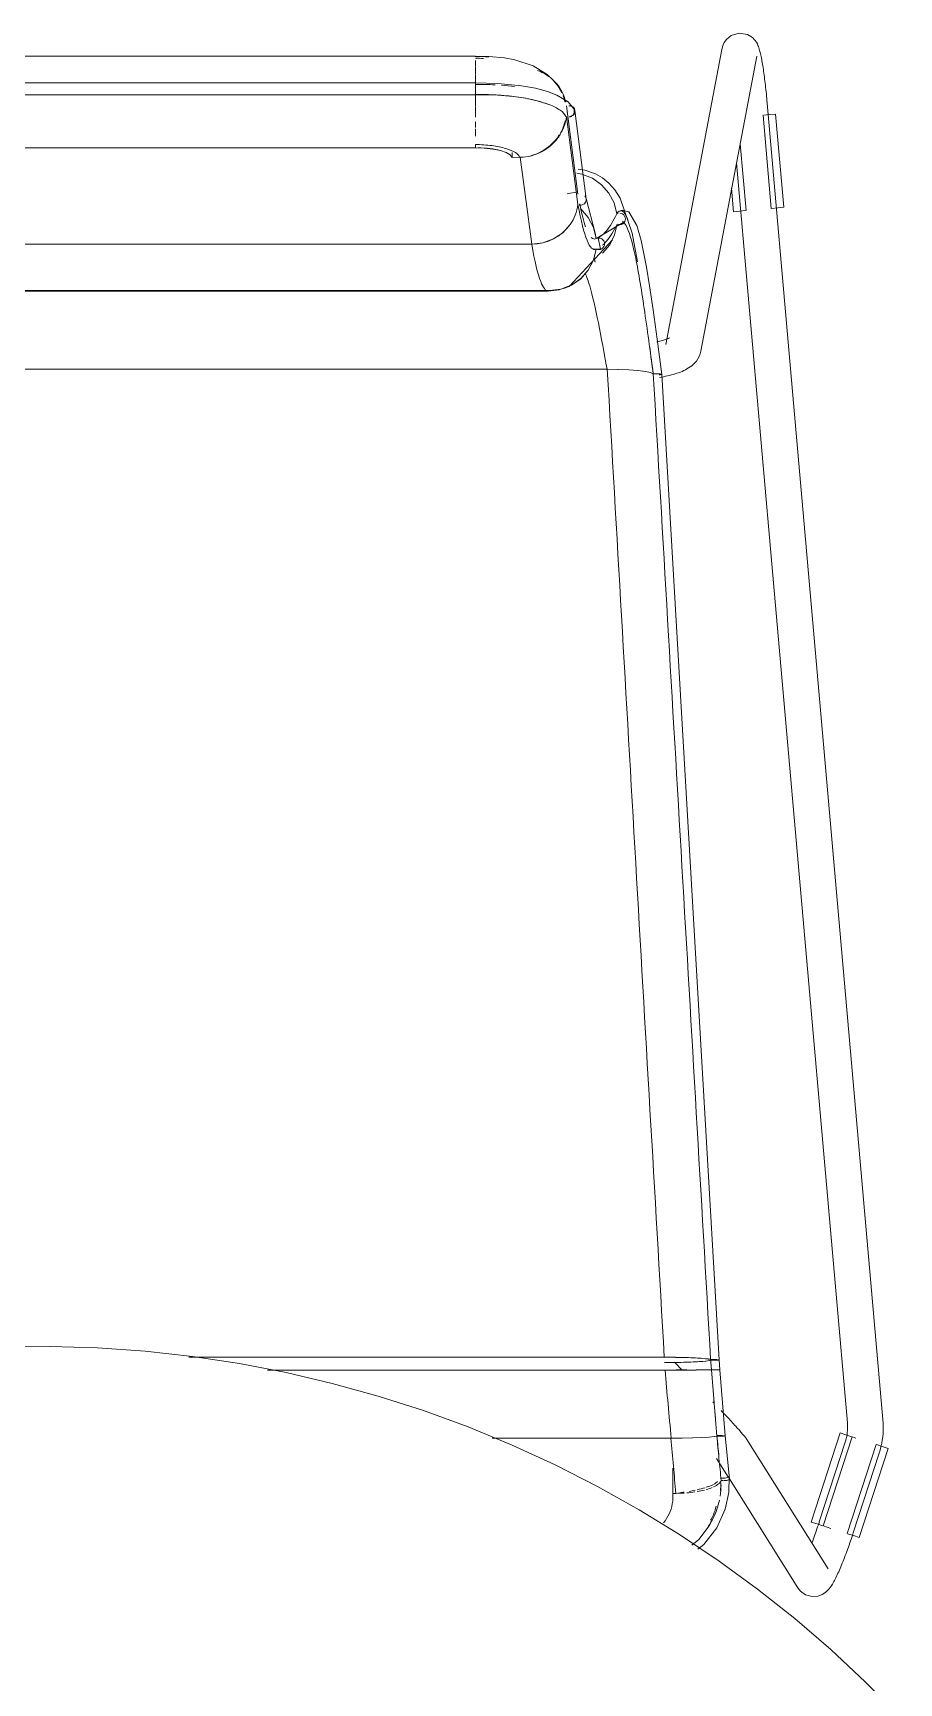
# Model space of a CAD drawing. Header units: millimetres. Extents: x 155927 to 295199, y -4084 to 97293.
# Drawn here: x 180572 to 180864, y 12593 to 13148 of the extents above; entities that cross this region are included whole.
import ezdxf

# ---------------------------------------------------------------- set-up
doc = ezdxf.new("R2010")
doc.units = ezdxf.units.MM
doc.header["$MEASUREMENT"] = 0
doc.layers.add('I-FURN', color=8, linetype='CONTINUOUS', lineweight=9)

msp = doc.modelspace()

# ---------------------------------------------------------------- linework, layer by layer
at = {"layer": 'I-FURN'}
for p, q in [((180807.31, 13147.49), (180805.74, 13146.17)), ((180807.31, 13147.49), (180810.06, 13148.32)), ((180810.06, 13148.32), (180812.83, 13147.84)), ((180812.83, 13147.84), (180814.48, 13146.8)), ((180804.18, 13142.73), (180785.36, 13043.44)), ((180804.26, 13143.15), (180804.18, 13142.73)), ((180804.4, 13143.66), (180804.26, 13143.15)), ((180804.61, 13144.29), (180804.4, 13143.66)), ((180804.99, 13145.09), (180804.61, 13144.29)), ((180805.74, 13146.17), (180804.99, 13145.09)), ((180814.48, 13146.8), (180815.33, 13145.89)), ((180815.33, 13145.89), (180815.81, 13145.19)), ((180815.81, 13145.19), (180816.12, 13144.63)), ((180816.12, 13144.63), (180816.33, 13144.15)), ((180816.33, 13144.15), (180816.5, 13143.73)), ((180816.5, 13143.73), (180816.64, 13143.32)), ((180816.64, 13143.32), (180816.77, 13142.93)), ((180816.77, 13142.93), (180816.88, 13142.53)), ((180816.88, 13142.53), (180816.99, 13142.13)), ((180816.99, 13142.13), (180817.09, 13141.71)), ((180721.27, 13140.55), (180426.42, 13140.55)), ((180721.27, 13140.38), (180721.27, 13140.55)), ((180725.79, 13140.46), (180721.27, 13140.55)), ((180721.27, 13140.53), (180721.27, 13140.25)), ((180721.27, 13139.05), (180721.27, 13137.3)), ((180721.27, 13137.03), (180721.27, 13134.45)), ((180731, 13139.95), (180725.79, 13140.46)), ((180734.5, 13139.29), (180731, 13139.95)), ((180740.65, 13137.27), (180734.5, 13139.29)), ((180745.36, 13134.4), (180740.65, 13137.27)), ((180797.15, 13041.21), (180815.97, 13140.5)), ((180817.09, 13141.71), (180817.19, 13141.29)), ((180817.19, 13141.29), (180817.29, 13140.84)), ((180817.29, 13140.84), (180817.39, 13140.39)), ((180817.39, 13140.39), (180817.49, 13139.91)), ((180817.49, 13139.91), (180817.58, 13139.41)), ((180817.58, 13139.41), (180817.67, 13138.9)), ((180817.67, 13138.9), (180817.77, 13138.36)), ((180817.77, 13138.36), (180817.86, 13137.81)), ((180817.86, 13137.81), (180817.95, 13137.24)), ((180817.95, 13137.24), (180818.04, 13136.66)), ((180818.04, 13136.66), (180818.14, 13136.06)), ((180721.27, 13131.51), (180426.42, 13131.51)), ((180721.27, 13131.27), (180721.27, 13134.29)), ((180721.27, 13134.28), (180721.27, 13131.26)), ((180721.27, 13131.51), (180721.27, 13127.66)), ((180728.83, 13131.36), (180721.27, 13131.51)), ((180721.27, 13131.44), (180721.27, 13131.51)), ((180721.27, 13131.24), (180721.27, 13131.44)), ((180721.27, 13130.94), (180721.27, 13131.24)), ((180721.27, 13130.55), (180721.27, 13130.94)), ((180736.72, 13130.56), (180728.83, 13131.36)), ((180747.34, 13132.57), (180745.36, 13134.4)), ((180749.01, 13130.5), (180747.34, 13132.57)), ((180818.14, 13136.06), (180818.23, 13135.44)), ((180818.23, 13135.44), (180818.32, 13134.8)), ((180818.32, 13134.8), (180818.41, 13134.15)), ((180818.41, 13134.15), (180818.49, 13133.49)), ((180818.49, 13133.49), (180818.58, 13132.81)), ((180818.58, 13132.81), (180818.67, 13132.13)), ((180818.67, 13132.13), (180818.75, 13131.43)), ((180818.75, 13131.43), (180818.83, 13130.72)), ((180426.42, 13127.55), (180721.27, 13127.55)), ((180721.27, 13130.09), (180721.27, 13130.55)), ((180721.27, 13129.6), (180721.27, 13130.09)), ((180721.27, 13129.1), (180721.27, 13129.6)), ((180721.27, 13128.63), (180721.27, 13129.1)), ((180721.27, 13128.21), (180721.27, 13128.63)), ((180721.27, 13127.88), (180721.27, 13128.21)), ((180721.27, 13127.66), (180721.27, 13127.88)), ((180721.27, 13123.76), (180721.27, 13127.58)), ((180721.27, 13127.58), (180721.27, 13123.76)), ((180727.5, 13127.47), (180721.27, 13127.55)), ((180734.06, 13126.94), (180727.5, 13127.47)), ((180738.07, 13126.34), (180734.06, 13126.94)), ((180741.43, 13129.69), (180736.72, 13130.56)), ((180742.5, 13125.38), (180738.07, 13126.34)), ((180745.48, 13128.61), (180741.43, 13129.69)), ((180745.94, 13124.28), (180742.5, 13125.38)), ((180748.64, 13127.42), (180745.48, 13128.61)), ((180752.47, 13125.12), (180748.64, 13127.42)), ((180750.34, 13128.23), (180749.01, 13130.5)), ((180818.83, 13130.72), (180818.91, 13130)), ((180818.91, 13130), (180818.99, 13129.27)), ((180818.99, 13129.27), (180819.07, 13128.54)), ((180819.07, 13128.54), (180819.15, 13127.8)), ((180819.15, 13127.8), (180819.22, 13127.06)), ((180819.22, 13127.06), (180819.29, 13126.31)), ((180819.29, 13126.31), (180819.36, 13125.56)), ((180819.36, 13125.56), (180819.43, 13124.81)), ((180721.27, 13123.57), (180721.27, 13120.01)), ((180751.88, 13123.8), (180755.73, 13094.1)), ((180755.75, 13090.55), (180751.9, 13120.26)), ((180752.65, 13117.83), (180752.34, 13120.27)), ((180754.37, 13122.74), (180752.47, 13125.12)), ((180754.72, 13122.24), (180758.58, 13092.46)), ((180818.03, 13120.67), (180820.79, 13089.26)), ((180818.15, 13120.68), (180820.22, 13120.86)), ((180819.43, 13124.81), (180819.45, 13124.65)), ((180858.39, 12681.33), (180819.45, 13124.65)), ((180820.22, 13120.86), (180822.26, 13121.04)), ((180822.26, 13121.04), (180825.02, 13089.63)), ((180721.27, 13118.38), (180721.27, 13116.54)), ((180721.27, 13113.87), (180721.27, 13116.06)), ((180721.27, 13109.7), (180426.42, 13109.7)), ((180426.42, 13109.65), (180721.27, 13109.65)), ((180721.27, 13113.91), (180721.27, 13113.56)), ((180721.27, 13109.65), (180724.31, 13109.54)), ((180724.31, 13109.54), (180727.16, 13109.22)), ((180727.16, 13109.22), (180729.65, 13108.71)), ((180729.65, 13108.71), (180731.63, 13108.04)), ((180812.34, 13088.52), (180810.37, 13111)), ((180731.63, 13108.04), (180732.99, 13107.25)), ((180732.99, 13107.25), (180733.62, 13106.39)), ((180733.62, 13106.39), (180733.62, 13108.05)), ((180733.62, 13106.39), (180736.34, 13106.46)), ((180736.34, 13106.46), (180740.2, 13077.18)), ((180809.16, 13104.63), (180846.44, 12680.28)), ((180757.12, 13100.8), (180755.38, 13101.17)), ((180755.38, 13101.16), (180757.12, 13100.79)), ((180758.11, 13102.13), (180755.85, 13102.43)), ((180760.64, 13099.4), (180757.12, 13100.8)), ((180761.71, 13100.84), (180758.11, 13102.13)), ((180763.72, 13097.22), (180760.64, 13099.4)), ((180763.99, 13099.5), (180761.71, 13100.84)), ((180766.15, 13097.72), (180763.99, 13099.5)), ((180768.15, 13095.48), (180766.15, 13097.72)), ((180755.6, 13094.88), (180752.11, 13094.19)), ((180758.34, 13093.14), (180758.04, 13093.52)), ((180758.53, 13092.7), (180758.34, 13093.14)), ((180758.52, 13091.76), (180758.59, 13092.23)), ((180758.59, 13092.23), (180758.53, 13092.7)), ((180758.56, 13092.54), (180761.53, 13080.93)), ((180766.2, 13094.4), (180763.72, 13097.22)), ((180767.94, 13091.08), (180766.2, 13094.4)), ((180769.96, 13092.65), (180768.15, 13095.48)), ((180773.95, 13080.94), (180769.96, 13092.65)), ((180807.42, 13096.04), (180808.11, 13088.15)), ((180756.22, 13090.4), (180756.72, 13090.36)), ((180756.72, 13090.36), (180757.21, 13090.44)), ((180759.24, 13086.19), (180756.73, 13089.06)), ((180757.21, 13090.44), (180757.66, 13090.63)), ((180757.66, 13090.63), (180758.04, 13090.93)), ((180758.04, 13090.93), (180758.34, 13091.32)), ((180758.34, 13091.32), (180758.52, 13091.76)), ((180768.85, 13087.45), (180767.94, 13091.08)), ((180768.85, 13087.45), (180769.32, 13087.61)), ((180769.32, 13087.61), (180768.85, 13087.45)), ((180770.67, 13088.66), (180769.75, 13088.37)), ((180769.81, 13087.65), (180770.31, 13087.58)), ((180770.31, 13087.58), (180769.82, 13087.66)), ((180770.31, 13087.58), (180770.76, 13087.38)), ((180770.77, 13087.39), (180770.31, 13087.58)), ((180772.85, 13088.13), (180770.67, 13088.66)), ((180770.76, 13087.38), (180771.15, 13087.08)), ((180771.15, 13087.08), (180770.77, 13087.39)), ((180771.15, 13087.08), (180771.45, 13086.68)), ((180771.45, 13086.68), (180771.15, 13087.08)), ((180771.45, 13086.68), (180771.65, 13086.23)), ((180771.65, 13086.23), (180771.45, 13086.68)), ((180775.62, 13083.5), (180772.85, 13088.13)), ((180810.15, 13088.33), (180808.11, 13088.15)), ((180812.22, 13088.51), (180810.15, 13088.33)), ((180822.98, 13089.45), (180820.91, 13089.27)), ((180825.02, 13089.63), (180822.98, 13089.45)), ((180747.52, 13078.97), (180750.63, 13081.05)), ((180750.63, 13081.05), (180753.12, 13083.79)), ((180761, 13082.79), (180759.24, 13086.19)), ((180761.89, 13079.08), (180761, 13082.79)), ((180761.53, 13080.93), (180761.86, 13079.06)), ((180771.52, 13084.89), (180762.13, 13079.18)), ((180768.9, 13083.96), (180768.11, 13080.35)), ((180768.11, 13080.35), (180768.9, 13083.96)), ((180769.37, 13083.81), (180768.9, 13083.96)), ((180768.9, 13083.96), (180769.37, 13083.81)), ((180769.87, 13083.78), (180769.37, 13083.81)), ((180769.37, 13083.81), (180769.87, 13083.78)), ((180770.36, 13083.87), (180769.87, 13083.78)), ((180769.87, 13083.78), (180770.36, 13083.87)), ((180770.81, 13084.08), (180770.36, 13083.87)), ((180770.36, 13083.87), (180770.81, 13084.08)), ((180771.19, 13084.4), (180770.81, 13084.08)), ((180770.81, 13084.08), (180771.19, 13084.39)), ((180771.48, 13084.8), (180771.19, 13084.4)), ((180771.19, 13084.39), (180771.48, 13084.8)), ((180771.66, 13085.26), (180771.48, 13084.8)), ((180771.48, 13084.8), (180771.66, 13085.26)), ((180771.65, 13086.23), (180771.72, 13085.74)), ((180771.72, 13085.74), (180771.65, 13086.23)), ((180771.72, 13085.74), (180771.66, 13085.26)), ((180771.66, 13085.26), (180771.72, 13085.74)), ((180775.85, 13071.27), (180773.95, 13080.94)), ((180777.03, 13078.5), (180775.62, 13083.5)), ((180740.2, 13077.18), (180407.49, 13077.18)), ((180407.49, 13077.18), (180740.2, 13077.18)), ((180740.2, 13077.18), (180743.97, 13077.66)), ((180743.97, 13077.66), (180747.52, 13078.97)), ((180767.41, 13078.7), (180752.81, 13063)), ((180763.7, 13075.6), (180760.82, 13075.55)), ((180761, 13071.86), (180761.89, 13075.57)), ((180761.89, 13079.08), (180762.36, 13079.24)), ((180762.36, 13079.24), (180761.89, 13079.08)), ((180762.36, 13075.41), (180761.89, 13075.57)), ((180761.89, 13075.57), (180762.36, 13075.41)), ((180762.36, 13079.24), (180762.85, 13079.28)), ((180762.86, 13079.28), (180762.36, 13079.24)), ((180762.85, 13075.37), (180762.36, 13075.41)), ((180762.36, 13075.41), (180762.86, 13075.37)), ((180763.4, 13075.47), (180762.57, 13079.36)), ((180762.85, 13079.28), (180763.34, 13079.19)), ((180763.34, 13075.46), (180762.85, 13075.37)), ((180763.35, 13079.2), (180762.86, 13079.28)), ((180762.86, 13075.37), (180763.35, 13075.45)), ((180763.34, 13079.19), (180763.79, 13078.99)), ((180763.79, 13075.66), (180763.34, 13075.46)), ((180763.8, 13078.99), (180763.35, 13079.2)), ((180763.35, 13075.45), (180763.8, 13075.66)), ((180763.79, 13078.99), (180764.18, 13078.68)), ((180764.18, 13078.68), (180763.8, 13078.99)), ((180764.18, 13075.97), (180763.79, 13075.66)), ((180763.8, 13075.66), (180764.18, 13075.97)), ((180766.46, 13077.02), (180764.07, 13074.19)), ((180764.07, 13074.19), (180766.47, 13077.02)), ((180764.18, 13078.68), (180764.47, 13078.28)), ((180764.48, 13078.28), (180764.18, 13078.68)), ((180764.47, 13076.37), (180764.18, 13075.97)), ((180764.18, 13075.97), (180764.48, 13076.37)), ((180764.47, 13078.28), (180764.66, 13077.81)), ((180764.66, 13076.83), (180764.47, 13076.37)), ((180764.66, 13077.82), (180764.48, 13078.28)), ((180764.48, 13076.37), (180764.66, 13076.83)), ((180764.73, 13077.32), (180764.66, 13077.82)), ((180764.66, 13077.81), (180764.73, 13077.32)), ((180764.73, 13077.32), (180764.66, 13076.83)), ((180764.66, 13076.83), (180764.73, 13077.32)), ((180768.11, 13080.35), (180766.46, 13077.02)), ((180766.47, 13077.02), (180768.11, 13080.35)), ((180778.83, 13069.48), (180777.03, 13078.5)), ((180760.99, 13071.86), (180759.24, 13068.47)), ((180759.24, 13068.46), (180761, 13071.86)), ((180756.73, 13065.6), (180753.59, 13063.42)), ((180753.6, 13063.42), (180756.73, 13065.59)), ((180759.24, 13068.47), (180756.73, 13065.6)), ((180756.73, 13065.59), (180759.24, 13068.46)), ((180779.87, 13063.16), (180778.83, 13069.48)), ((180746.24, 13061.58), (180401.45, 13061.58)), ((180401.45, 13061.58), (180746.24, 13061.58)), ((180401.99, 13061.43), (180706.79, 13061.43)), ((180706.79, 13061.43), (180745.7, 13061.43)), ((180749.45, 13061.87), (180745.7, 13061.43)), ((180750.03, 13062.06), (180746.24, 13061.58)), ((180746.24, 13061.58), (180750.03, 13062.05)), ((180753.91, 13063.6), (180749.45, 13061.87)), ((180753.59, 13063.42), (180750.03, 13062.06)), ((180750.03, 13062.05), (180753.6, 13063.42)), ((180752.81, 13063), (180750.89, 13062.29)), ((180781.05, 13055.15), (180779.87, 13063.16)), ((180782.4, 13045.22), (180781.05, 13055.15)), ((180782.81, 13044.47), (180782.32, 13044.37)), ((180783.96, 13033.36), (180782.4, 13045.22)), ((180783.28, 13044.57), (180782.81, 13044.47)), ((180783.73, 13044.67), (180783.28, 13044.57)), ((180784.15, 13044.78), (180783.73, 13044.67)), ((180784.54, 13044.89), (180784.15, 13044.78)), ((180784.91, 13044.99), (180784.54, 13044.89)), ((180785.25, 13045.1), (180784.91, 13044.99)), ((180785.55, 13045.21), (180785.25, 13045.1)), ((180785.82, 13045.31), (180785.55, 13045.21)), ((180786.05, 13045.4), (180785.82, 13045.31)), ((180786.24, 13045.49), (180786.05, 13045.4)), ((180786.4, 13045.57), (180786.24, 13045.49)), ((180786.48, 13045.61), (180786.4, 13045.57)), ((180786.56, 13045.66), (180786.48, 13045.61)), ((180786.58, 13045.67), (180786.56, 13045.66)), ((180794.05, 13036.28), (180793.52, 13035.88)), ((180794.58, 13036.73), (180794.05, 13036.28)), ((180795.1, 13037.25), (180794.58, 13036.73)), ((180795.61, 13037.85), (180795.1, 13037.25)), ((180796.09, 13038.54), (180795.61, 13037.85)), ((180796.53, 13039.33), (180796.09, 13038.54)), ((180796.89, 13040.22), (180796.53, 13039.33)), ((180797.15, 13041.21), (180796.89, 13040.22)), ((180765.54, 13035.08), (180382.14, 13035.08)), ((180382.14, 13035.08), (180765.54, 13035.08)), ((180769.31, 13035.02), (180765.54, 13035.08)), ((180765.62, 13035.08), (180769.31, 13035.02)), ((180772.85, 13034.87), (180769.31, 13035.02)), ((180769.38, 13035.02), (180772.85, 13034.87)), ((180775.95, 13034.63), (180772.85, 13034.87)), ((180772.9, 13034.86), (180775.98, 13034.63)), ((180778.44, 13034.32), (180775.95, 13034.63)), ((180775.98, 13034.63), (180778.45, 13034.32)), ((180780.19, 13033.95), (180778.44, 13034.32)), ((180778.45, 13034.31), (180780.19, 13033.95)), ((180780.19, 13033.95), (180781.1, 13033.55)), ((180781.09, 13033.55), (180780.19, 13033.95)), ((180781.56, 13033.57), (180781.09, 13033.55)), ((180781.1, 13033.55), (180781.57, 13033.57)), ((180782.06, 13033.57), (180781.56, 13033.57)), ((180781.57, 13033.57), (180782.06, 13033.57)), ((180782.55, 13033.56), (180782.06, 13033.57)), ((180782.06, 13033.57), (180782.56, 13033.56)), ((180783.01, 13033.54), (180782.55, 13033.56)), ((180782.56, 13033.56), (180783.01, 13033.54)), ((180783.4, 13033.51), (180783.01, 13033.54)), ((180783.01, 13033.54), (180783.4, 13033.51)), ((180783.04, 13033.18), (180783.42, 13033.21)), ((180783.43, 13033.21), (180783.05, 13033.18)), ((180783.86, 13032.45), (180783.15, 13032.34)), ((180783.69, 13033.46), (180783.4, 13033.51)), ((180783.4, 13033.51), (180783.7, 13033.46)), ((180783.42, 13033.21), (180783.71, 13033.26)), ((180783.72, 13033.26), (180783.43, 13033.21)), ((180784.55, 13032.58), (180783.86, 13032.45)), ((180783.9, 13033.31), (180783.96, 13033.36)), ((180783.96, 13033.36), (180783.9, 13033.31)), ((180783.96, 13033.36), (180803.25, 12701.45)), ((180785.23, 13032.71), (180784.55, 13032.58)), ((180785.9, 13032.86), (180785.23, 13032.71)), ((180786.55, 13033.01), (180785.9, 13032.86)), ((180787.2, 13033.17), (180786.55, 13033.01)), ((180787.83, 13033.34), (180787.2, 13033.17)), ((180788.44, 13033.53), (180787.83, 13033.34)), ((180789.05, 13033.72), (180788.44, 13033.53)), ((180789.64, 13033.93), (180789.05, 13033.72)), ((180790.22, 13034.15), (180789.64, 13033.93)), ((180790.79, 13034.38), (180790.22, 13034.15)), ((180791.35, 13034.63), (180790.79, 13034.38)), ((180791.91, 13034.9), (180791.35, 13034.63)), ((180792.44, 13035.19), (180791.91, 13034.9)), ((180792.98, 13035.52), (180792.44, 13035.19)), ((180793.52, 13035.88), (180792.98, 13035.52)), ((180578.16, 12706.02), (180562.16, 12705.87)), ((180594.15, 12705.53), (180578.16, 12706.02)), ((180610.11, 12704.39), (180594.15, 12705.53)), ((180626.01, 12702.62), (180610.11, 12704.39)), ((180784.8, 12702.35), (180624.81, 12702.35)), ((180624.81, 12702.35), (180784.8, 12702.35)), ((180641.83, 12700.22), (180626.01, 12702.62)), ((180657.54, 12697.19), (180641.83, 12700.22)), ((180785.06, 12698.03), (180651.32, 12698.03)), ((180651.32, 12698.03), (180785.06, 12698.03)), ((180788.58, 12702.32), (180784.8, 12702.35)), ((180784.91, 12700.56), (180788.59, 12700.59)), ((180788.85, 12698.03), (180785.06, 12698.03)), ((180785.06, 12698.03), (180788.85, 12698.03)), ((180790.86, 12698.03), (180788.28, 12700.7)), ((180792.14, 12702.24), (180788.58, 12702.32)), ((180788.59, 12700.59), (180792.14, 12700.66)), ((180788.85, 12698.15), (180792.41, 12698.15)), ((180792.41, 12698.15), (180788.85, 12698.15)), ((180792.41, 12698.04), (180788.85, 12698.03)), ((180788.85, 12698.03), (180792.42, 12698.04)), ((180795.27, 12702.12), (180792.14, 12702.24)), ((180792.14, 12700.66), (180795.26, 12700.79)), ((180795.54, 12698.05), (180792.42, 12698.04)), ((180792.42, 12698.04), (180795.55, 12698.05)), ((180795.26, 12700.79), (180797.75, 12700.95)), ((180797.78, 12701.95), (180795.27, 12702.12)), ((180795.53, 12698.14), (180798.03, 12698.13)), ((180798.03, 12698.13), (180795.53, 12698.14)), ((180798.05, 12698.06), (180795.55, 12698.05)), ((180795.55, 12698.05), (180798.05, 12698.06)), ((180797.75, 12700.95), (180799.51, 12701.14)), ((180799.53, 12701.76), (180797.78, 12701.95)), ((180798.03, 12698.13), (180799.78, 12698.11)), ((180799.78, 12698.11), (180798.03, 12698.13)), ((180799.8, 12698.07), (180798.05, 12698.06)), ((180798.05, 12698.06), (180799.8, 12698.07)), ((180799.51, 12701.14), (180800.41, 12701.35)), ((180800.41, 12701.55), (180799.53, 12701.76)), ((180800.68, 12698.09), (180799.8, 12698.07)), ((180799.8, 12698.07), (180800.69, 12698.09)), ((180800.88, 12701.56), (180800.41, 12701.55)), ((180800.41, 12701.35), (180800.88, 12701.34)), ((180800.68, 12698.1), (180801.15, 12698.1)), ((180801.15, 12698.1), (180800.68, 12698.1)), ((180801.15, 12698.08), (180800.68, 12698.09)), ((180800.69, 12698.09), (180801.16, 12698.08)), ((180801.38, 12701.56), (180800.88, 12701.56)), ((180800.88, 12701.34), (180801.37, 12701.34)), ((180801.15, 12698.1), (180801.64, 12698.1)), ((180801.65, 12698.1), (180801.15, 12698.1)), ((180801.65, 12698.08), (180801.15, 12698.08)), ((180801.16, 12698.08), (180801.65, 12698.08)), ((180801.37, 12701.34), (180801.86, 12701.35)), ((180801.87, 12701.56), (180801.38, 12701.56)), ((180801.64, 12698.1), (180802.13, 12698.1)), ((180802.14, 12698.1), (180801.65, 12698.1)), ((180802.14, 12698.09), (180801.65, 12698.08)), ((180801.65, 12698.08), (180802.14, 12698.09)), ((180801.86, 12701.35), (180802.31, 12701.36)), ((180802.32, 12701.55), (180801.87, 12701.56)), ((180802.13, 12698.1), (180802.59, 12698.1)), ((180802.59, 12698.1), (180802.14, 12698.1)), ((180802.59, 12698.09), (180802.14, 12698.09)), ((180802.14, 12698.09), (180802.6, 12698.09)), ((180802.31, 12701.36), (180802.7, 12701.37)), ((180802.7, 12701.53), (180802.32, 12701.55)), ((180802.59, 12698.1), (180802.97, 12698.1)), ((180802.97, 12698.1), (180802.59, 12698.1)), ((180802.97, 12698.09), (180802.59, 12698.09)), ((180802.6, 12698.09), (180802.98, 12698.09)), ((180803, 12701.51), (180802.7, 12701.53)), ((180802.7, 12701.37), (180802.99, 12701.4)), ((180802.97, 12698.1), (180803.26, 12698.1)), ((180803.27, 12698.1), (180802.97, 12698.1)), ((180803.27, 12698.09), (180802.97, 12698.09)), ((180802.98, 12698.09), (180803.27, 12698.09)), ((180802.99, 12701.4), (180803.18, 12701.42)), ((180803.18, 12701.48), (180803, 12701.51)), ((180803.25, 12701.45), (180803.18, 12701.48)), ((180803.18, 12701.42), (180803.25, 12701.45)), ((180803.52, 12698.09), (180803.25, 12701.45)), ((180803.26, 12698.1), (180803.45, 12698.09)), ((180803.46, 12698.09), (180803.27, 12698.1)), ((180803.45, 12698.09), (180803.27, 12698.09)), ((180803.27, 12698.09), (180803.46, 12698.09)), ((180803.45, 12698.09), (180803.52, 12698.09)), ((180803.52, 12698.09), (180803.45, 12698.09)), ((180803.46, 12698.09), (180803.52, 12698.09)), ((180803.52, 12698.09), (180803.46, 12698.09)), ((180803.52, 12698.09), (180805.35, 12675.89)), ((180673.11, 12693.53), (180657.54, 12697.19)), ((180688.53, 12689.25), (180673.11, 12693.53)), ((180703.76, 12684.36), (180688.53, 12689.25)), ((180801.62, 12686.85), (180801.14, 12687.35)), ((180718.79, 12678.86), (180703.76, 12684.36)), ((180804.43, 12683.88), (180803.98, 12684.36)), ((180804.88, 12683.4), (180804.43, 12683.88)), ((180805.32, 12682.93), (180804.88, 12683.4)), ((180805.75, 12682.47), (180805.32, 12682.93)), ((180806.18, 12682.02), (180805.75, 12682.47)), ((180806.59, 12681.57), (180806.18, 12682.02)), ((180806.99, 12681.14), (180806.59, 12681.57)), ((180807.39, 12680.71), (180806.99, 12681.14)), ((180807.77, 12680.3), (180807.39, 12680.71)), ((180858.4, 12681.28), (180858.4, 12681.33)), ((180858.48, 12680.14), (180858.4, 12681.28)), ((180733.58, 12672.76), (180718.79, 12678.86)), ((180787, 12675.06), (180790.76, 12675.09)), ((180790.77, 12675.09), (180787.12, 12675.06)), ((180794.3, 12675.16), (180790.86, 12675.09)), ((180790.86, 12675.09), (180794.3, 12675.16)), ((180794.3, 12675.16), (180797.4, 12675.28)), ((180797.4, 12675.28), (180794.36, 12675.16)), ((180797.4, 12675.28), (180799.87, 12675.43)), ((180799.88, 12675.43), (180797.44, 12675.28)), ((180799.87, 12675.43), (180801.61, 12675.61)), ((180801.61, 12675.61), (180799.89, 12675.43)), ((180802.5, 12675.8), (180801.61, 12675.61)), ((180801.61, 12675.61), (180802.5, 12675.8)), ((180802.5, 12675.8), (180802.97, 12675.79)), ((180802.97, 12675.79), (180802.5, 12675.8)), ((180802.99, 12675.99), (180802.51, 12675.98)), ((180802.51, 12675.98), (180802.98, 12675.99)), ((180802.97, 12675.79), (180803.47, 12675.79)), ((180803.47, 12675.79), (180802.97, 12675.79)), ((180802.98, 12675.99), (180803.48, 12675.99)), ((180803.48, 12675.99), (180802.99, 12675.99)), ((180803.47, 12675.79), (180803.96, 12675.79)), ((180803.96, 12675.79), (180803.47, 12675.79)), ((180803.98, 12675.99), (180803.48, 12675.99)), ((180803.48, 12675.99), (180803.97, 12675.99)), ((180803.96, 12675.79), (180804.42, 12675.8)), ((180804.41, 12675.8), (180803.96, 12675.79)), ((180803.97, 12675.99), (180804.42, 12675.98)), ((180804.43, 12675.98), (180803.98, 12675.99)), ((180804.79, 12675.82), (180804.41, 12675.8)), ((180804.42, 12675.8), (180804.8, 12675.82)), ((180805.09, 12675.84), (180804.79, 12675.82)), ((180804.8, 12675.96), (180805.1, 12675.94)), ((180804.8, 12675.82), (180805.09, 12675.84)), ((180805.1, 12675.94), (180804.81, 12675.96)), ((180805.09, 12675.84), (180805.28, 12675.87)), ((180805.29, 12675.92), (180805.1, 12675.94)), ((180805.1, 12675.94), (180805.28, 12675.92)), ((180805.28, 12675.92), (180805.35, 12675.89)), ((180805.35, 12675.89), (180805.28, 12675.87)), ((180805.28, 12675.87), (180805.35, 12675.89)), ((180805.35, 12675.89), (180805.29, 12675.92)), ((180805.35, 12675.89), (180806.77, 12661.4)), ((180808.13, 12679.9), (180807.77, 12680.3)), ((180808.49, 12679.51), (180808.13, 12679.9)), ((180808.83, 12679.13), (180808.49, 12679.51)), ((180809.16, 12678.76), (180808.83, 12679.13)), ((180809.48, 12678.41), (180809.16, 12678.76)), ((180809.78, 12678.08), (180809.48, 12678.41)), ((180810.07, 12677.75), (180809.78, 12678.08)), ((180810.34, 12677.44), (180810.07, 12677.75)), ((180810.6, 12677.15), (180810.34, 12677.44)), ((180810.84, 12676.87), (180810.6, 12677.15)), ((180811.07, 12676.6), (180810.84, 12676.87)), ((180811.28, 12676.35), (180811.07, 12676.6)), ((180811.49, 12676.11), (180811.28, 12676.35)), ((180811.68, 12675.88), (180811.49, 12676.11)), ((180811.86, 12675.66), (180811.68, 12675.88)), ((180812.03, 12675.44), (180811.86, 12675.66)), ((180812.2, 12675.21), (180812.03, 12675.44)), ((180812.39, 12674.95), (180812.2, 12675.21)), ((180843.95, 12676.86), (180834.26, 12646.85)), ((180838.31, 12645.55), (180848, 12675.56)), ((180843.95, 12676.86), (180845.91, 12676.23)), ((180845.91, 12676.23), (180847.88, 12675.59)), ((180846.2, 12675.66), (180846.06, 12675.02)), ((180846.31, 12676.32), (180846.2, 12675.66)), ((180846.4, 12676.97), (180846.31, 12676.32)), ((180846.46, 12677.63), (180846.4, 12676.97)), ((180846.44, 12680.28), (180846.49, 12679.62)), ((180846.5, 12678.29), (180846.46, 12677.63)), ((180846.49, 12679.62), (180846.5, 12678.96)), ((180846.5, 12678.96), (180846.5, 12678.29)), ((180848.09, 12675.52), (180849.26, 12675.15)), ((180858.17, 12674.45), (180858.32, 12675.58)), ((180858.32, 12675.58), (180858.43, 12676.72)), ((180858.43, 12676.72), (180858.49, 12677.86)), ((180858.5, 12679), (180858.48, 12680.14)), ((180858.49, 12677.86), (180858.5, 12679)), ((180726.89, 12675.06), (180787, 12675.06)), ((180787, 12675.06), (180726.89, 12675.06)), ((180748.12, 12666.08), (180733.58, 12672.76)), ((180812.6, 12674.62), (180812.39, 12674.95)), ((180839.91, 12631.04), (180812.6, 12674.62)), ((180845.7, 12673.72), (180836.98, 12646.9)), ((180845.9, 12674.38), (180845.7, 12673.74)), ((180845.7, 12673.74), (180845.7, 12673.72)), ((180846.06, 12675.02), (180845.9, 12674.38)), ((180856.07, 12672.95), (180846.38, 12642.94)), ((180848.4, 12643.19), (180857.11, 12670.01)), ((180860.11, 12671.64), (180850.42, 12641.64)), ((180856.18, 12672.91), (180858.16, 12672.27)), ((180857.11, 12670.01), (180857.44, 12671.1)), ((180857.44, 12671.1), (180857.73, 12672.21)), ((180857.73, 12672.21), (180857.97, 12673.33)), ((180857.97, 12673.33), (180858.17, 12674.45)), ((180858.16, 12672.27), (180860.11, 12671.64)), ((180762.38, 12658.82), (180748.12, 12666.08)), ((180787.71, 12655.27), (180787.71, 12665.02)), ((180802.43, 12668.25), (180806.47, 12661.81)), ((180776.33, 12651), (180762.38, 12658.82)), ((180806.56, 12656.83), (180806.65, 12662.29)), ((180806.7, 12661.43), (180829.74, 12624.67)), ((180788.7, 12656.51), (180787.65, 12656.51)), ((180805.35, 12651.18), (180806.56, 12656.83)), ((180789.97, 12642.63), (180776.33, 12651)), ((180799.87, 12645.58), (180801.78, 12649.27)), ((180802.45, 12644.87), (180805.35, 12651.18)), ((180803.25, 12633.72), (180789.97, 12642.63)), ((180796.38, 12641.01), (180799.87, 12645.58)), ((180798.11, 12639.34), (180802.45, 12644.87)), ((180836.22, 12646.22), (180834.26, 12646.85)), ((180835.01, 12641.18), (180835.25, 12641.83)), ((180835.25, 12641.83), (180835.48, 12642.49)), ((180835.48, 12642.49), (180835.72, 12643.15)), ((180835.72, 12643.15), (180835.95, 12643.83)), ((180835.95, 12643.83), (180836.19, 12644.51)), ((180836.19, 12644.51), (180836.42, 12645.19)), ((180838.19, 12645.59), (180836.22, 12646.22)), ((180836.42, 12645.19), (180836.65, 12645.88)), ((180836.65, 12645.88), (180836.88, 12646.57)), ((180836.88, 12646.57), (180836.98, 12646.9)), ((180838.41, 12645.52), (180840.88, 12644.72)), ((180848.47, 12642.27), (180846.5, 12642.9)), ((180847.76, 12641.26), (180848, 12642)), ((180848, 12642), (180848.25, 12642.74)), ((180848.25, 12642.74), (180848.4, 12643.19)), ((180850.42, 12641.64), (180848.47, 12642.27)), ((180794.05, 12639.05), (180796.38, 12641.01)), ((180796.07, 12637.71), (180798.11, 12639.34)), ((180834.54, 12639.93), (180834.78, 12640.55)), ((180834.78, 12640.55), (180835.01, 12641.18)), ((180845.73, 12635.59), (180845.99, 12636.27)), ((180845.99, 12636.27), (180846.24, 12636.96)), ((180846.24, 12636.96), (180846.5, 12637.65)), ((180846.5, 12637.65), (180846.75, 12638.36)), ((180846.75, 12638.36), (180847, 12639.08)), ((180847, 12639.08), (180847.26, 12639.8)), ((180847.26, 12639.8), (180847.51, 12640.53)), ((180847.51, 12640.53), (180847.76, 12641.26)), ((180816.17, 12624.28), (180803.25, 12633.72)), ((180843.5, 12630.11), (180843.74, 12630.66)), ((180843.74, 12630.66), (180843.98, 12631.22)), ((180843.98, 12631.22), (180844.23, 12631.8)), ((180844.23, 12631.8), (180844.47, 12632.39)), ((180844.47, 12632.39), (180844.72, 12633.01)), ((180844.72, 12633.01), (180844.97, 12633.63)), ((180844.97, 12633.63), (180845.23, 12634.27)), ((180845.23, 12634.27), (180845.48, 12634.92)), ((180845.48, 12634.92), (180845.73, 12635.59)), ((180840.63, 12624.81), (180840.91, 12625.2)), ((180840.91, 12625.2), (180841.17, 12625.59)), ((180841.17, 12625.59), (180841.41, 12625.98)), ((180841.41, 12625.98), (180841.64, 12626.38)), ((180841.64, 12626.38), (180841.87, 12626.79)), ((180841.87, 12626.79), (180842.1, 12627.22)), ((180842.1, 12627.22), (180842.33, 12627.66)), ((180842.33, 12627.66), (180842.56, 12628.11)), ((180842.56, 12628.11), (180842.79, 12628.59)), ((180842.79, 12628.59), (180843.03, 12629.08)), ((180843.03, 12629.08), (180843.26, 12629.59)), ((180843.26, 12629.59), (180843.5, 12630.11)), ((180828.7, 12614.34), (180816.17, 12624.28)), ((180830.63, 12623.55), (180829.74, 12624.67)), ((180830.63, 12623.55), (180832.36, 12622.32)), ((180832.36, 12622.32), (180834.59, 12621.74)), ((180834.59, 12621.74), (180836.56, 12621.91)), ((180836.56, 12621.91), (180837.95, 12622.43)), ((180837.95, 12622.43), (180838.86, 12623)), ((180838.86, 12623), (180839.49, 12623.52)), ((180839.49, 12623.52), (180839.95, 12623.98)), ((180839.95, 12623.98), (180840.32, 12624.41)), ((180840.32, 12624.41), (180840.63, 12624.81)), ((180840.83, 12603.9), (180828.7, 12614.34)), ((180852.53, 12592.98), (180840.83, 12603.9)), ((180863.78, 12581.61), (180852.53, 12592.98))]:
    msp.add_line(p, q, dxfattribs=at)
for centre, major_axis, ratio, start_param, end_param in [((180721.27, 13136.27), (-12.4, 0), 0.287441, 4.492176, 4.712389), ((180721.27, 13124.8), (0, -15.75), 0.000004, 0.290246, 0.472486), ((180756.63, 13092.23), (-1.96, 0), 0.955139, 1.359855, 3.903556), ((180740.07, 13092.25), (-15.78, 0), 0.955139, 2.545839, 2.787386), ((180740.07, 13092.25), (-15.78, 0), 0.955139, 2.787556, 3.029056), ((180740.07, 13092.25), (-15.78, 0), 0.955139, 1.579038, 2.545717)]:
    msp.add_ellipse(centre, major_axis=major_axis, ratio=ratio, start_param=start_param, end_param=end_param, dxfattribs=at)
for points in [[(180721.27, 13140.45), (180722.85, 13140.46), (180724.35, 13140.39), (180725.78, 13140.25)], [(180721.27, 13130.97), (180723.49, 13131.01), (180725.69, 13130.98), (180727.87, 13130.87)], [(180730.08, 13130.73), (180731.56, 13130.62), (180733.01, 13130.48), (180734.42, 13130.3)], [(180750.82, 13127.14), (180751.07, 13126.48), (180751.24, 13125.81), (180751.38, 13125.12)], [(180736.34, 13106.46), (180737.63, 13106.5), (180740.14, 13106.86), (180743.74, 13108.27), (180746.88, 13110.46), (180749.41, 13113.3), (180751.18, 13116.64), (180751.76, 13119.01), (180751.9, 13120.26)], [(180746.11, 13124.22), (180747.57, 13123.64), (180750.04, 13122.38), (180751.35, 13120.97), (180751.7, 13120.25)], [(180751.44, 13118.74), (180751.13, 13117.35), (180750.63, 13115.99), (180749.93, 13114.73)], [(180721.27, 13110.77), (180723.16, 13110.74), (180726.9, 13110.48), (180731.7, 13109.52), (180735.02, 13108.12), (180735.96, 13107.03), (180736.09, 13106.47)], [(180729.65, 13108.76), (180727.59, 13109.3), (180724.88, 13109.59), (180722.11, 13109.68)], [(180755.75, 13090.55), (180756.77, 13085.05), (180758.82, 13076.99), (180760.86, 13075.02), (180761.89, 13075.57)], [(180756.38, 13090.77), (180757.03, 13087.64), (180757.69, 13084.72), (180758.35, 13083)], [(180760.25, 13079.5), (180760.8, 13078.93), (180761.34, 13078.79), (180761.89, 13079.08)], [(180761.33, 13072.51), (180761.38, 13072.05), (180761.44, 13071.58), (180761.5, 13071.11)], [(180745.7, 13061.43), (180745.88, 13061.43), (180746.06, 13061.48), (180746.24, 13061.58)], [(180779.89, 13042.91), (180780.29, 13039.82), (180780.68, 13036.69), (180781.08, 13033.56)], [(180765.62, 13035.08), (180768.82, 12979.72), (180772.01, 12924.3), (180775.21, 12868.84)], [(180800.41, 12701.55), (180797.19, 12756.96), (180790.76, 12867.72), (180784.32, 12978.31), (180781.1, 13033.55)], [(180775.21, 12868.84), (180778.4, 12813.38), (180781.6, 12757.87), (180784.8, 12702.35)], [(180785.06, 12698.03), (180785.4, 12694.2), (180785.75, 12690.36), (180786.09, 12686.54)], [(180800.41, 12701.35), (180800.45, 12700.81), (180800.54, 12699.73), (180800.63, 12698.64), (180800.68, 12698.1)], [(180800.42, 12701.55), (180800.46, 12700.97), (180800.55, 12699.82), (180800.64, 12698.66), (180800.68, 12698.09)], [(180802.5, 12675.8), (180802.2, 12679.51), (180801.59, 12686.93), (180800.99, 12694.37), (180800.69, 12698.09)], [(180786.09, 12686.54), (180786.44, 12682.71), (180786.78, 12678.88), (180787.12, 12675.06)], [(180802.5, 12675.8), (180802.74, 12673.27), (180803.22, 12668.24), (180803.7, 12663.29), (180803.94, 12660.84)], [(180802.53, 12675.8), (180802.76, 12673.49), (180802.99, 12671.17), (180803.22, 12668.9)], [(180787, 12675.06), (180787.31, 12671.93), (180787.9, 12665.68), (180788.44, 12659.54), (180788.7, 12656.51)], [(180795.89, 12657.72), (180796.81, 12657.94), (180797.75, 12658.17), (180798.6, 12658.42)], [(180798.93, 12658.57), (180799.74, 12658.84), (180800.55, 12659.12), (180801.11, 12659.42)], [(180800.94, 12658.48), (180800.35, 12658.23), (180799.69, 12657.99), (180798.95, 12657.79)], [(180801.35, 12659.53), (180801.99, 12659.84), (180802.39, 12660.16), (180802.72, 12660.49)], [(180803.91, 12659.31), (180803.89, 12658.05), (180803.79, 12656.79), (180803.61, 12655.55)], [(180803.71, 12657.33), (180803.82, 12658.22), (180803.84, 12659.12), (180803.83, 12660.02)], [(180787.65, 12656.51), (180787.7, 12656), (180787.72, 12655.49), (180787.71, 12654.99)], [(180791.48, 12656.61), (180790.58, 12656.55), (180789.65, 12656.52), (180788.7, 12656.51)], [(180790.12, 12656.74), (180790.59, 12656.8), (180791.06, 12656.86), (180791.53, 12656.93)], [(180795.06, 12656.98), (180794.21, 12656.85), (180793.33, 12656.74), (180792.42, 12656.68)], [(180793.22, 12657.19), (180793.91, 12657.31), (180794.56, 12657.44), (180795.23, 12657.58)], [(180798.29, 12657.61), (180797.54, 12657.42), (180796.74, 12657.26), (180795.9, 12657.11)], [(180795.44, 12640.18), (180795.01, 12639.77), (180794.57, 12639.38), (180794.1, 12639.01)]]:
    msp.add_open_spline(points, degree=3, dxfattribs=at)
for points, knots in [([(180745.98, 13133.68), (180745.25, 13134.21), (180744, 13134.92), (180742.66, 13135.55), (180742.15, 13135.75)], [0.5455526, 0.5455526, 0.5455526, 0.5455526, 0.6666667, 0.739481, 0.739481, 0.739481, 0.739481]), ([(180751.67, 13125), (180751.51, 13125.74), (180750.95, 13127.62), (180749.41, 13130.45), (180747.73, 13132.28), (180746.77, 13133.05)], [0.0634811, 0.0634811, 0.0634811, 0.0634811, 0.1666667, 0.3333333, 0.5, 0.5, 0.5, 0.5]), ([(180721.27, 13127.58), (180723.62, 13127.62), (180728.27, 13127.55), (180735.12, 13126.91), (180741.23, 13125.83), (180744.44, 13124.81), (180745.93, 13124.28)], [0.0000052, 0.0000052, 0.0000052, 0.0000052, 0.1666667, 0.3333333, 0.5, 0.6602535, 0.6602535, 0.6602535, 0.6602535]), ([(180752.66, 13123.82), (180752.83, 13123.82), (180753.12, 13123.78), (180753.5, 13123.64), (180753.92, 13123.38), (180754.37, 13122.86), (180754.63, 13122), (180754.4, 13121.21), (180754, 13120.67), (180753.62, 13120.36), (180753.31, 13120.22), (180753.15, 13120.17)], [-0.875, -0.875, -0.875, -0.875, -0.8125, -0.765625, -0.71875, -0.625, -0.5, -0.375, -0.3125, -0.25, -0.1875, -0.1875, -0.1875, -0.1875]), ([(180752.76, 13120.08), (180752.9, 13120.08), (180753.12, 13120.11), (180753.41, 13120.19), (180753.68, 13120.3), (180754, 13120.5), (180754.32, 13120.81), (180754.55, 13121.17), (180754.69, 13121.53), (180754.74, 13121.84), (180754.74, 13122.12), (180754.71, 13122.38), (180754.63, 13122.63), (180754.52, 13122.88), (180754.33, 13123.18), (180754, 13123.49), (180753.61, 13123.7), (180753.25, 13123.8), (180752.99, 13123.84), (180752.83, 13123.85), (180752.76, 13123.85)], [0.1111111, 0.1111111, 0.1111111, 0.1111111, 0.1666667, 0.1944444, 0.2222222, 0.2777778, 0.3333333, 0.3888889, 0.4444444, 0.4791667, 0.5138889, 0.5486111, 0.5833333, 0.6180556, 0.6527778, 0.7222222, 0.7916667, 0.8263889, 0.8611111, 0.8888889, 0.8888889, 0.8888889, 0.8888889]), ([(180749.42, 13113.91), (180749.31, 13113.73), (180747.8, 13111.47), (180744.69, 13108.82), (180741.12, 13107.25), (180739.87, 13107.01)], [-0.6950944, -0.6950944, -0.6950944, -0.6950944, -0.6666667, -0.3333333, -0.1666667, -0.1666667, -0.1666667, -0.1666667]), ([(180762.57, 13079.36), (180763.5, 13079.83), (180765.59, 13081.62), (180767.69, 13085.05), (180768.85, 13087.45)], [0.0974617, 0.0974617, 0.0974617, 0.0974617, 0.5, 1, 1, 1, 1]), ([(180768.85, 13087.45), (180769.87, 13089), (180771.13, 13088.78), (180772.38, 13085.87), (180772.62, 13085.24)], [0, 0, 0, 0, 0.25, 0.3070827, 0.3070827, 0.3070827, 0.3070827]), ([(180764.02, 13076.83), (180764.48, 13077.22), (180766.1, 13078.9), (180767.73, 13081.55), (180768.9, 13083.96)], [0.3036932, 0.3036932, 0.3036932, 0.3036932, 0.5, 1, 1, 1, 1]), ([(180770.73, 13084.84), (180771.13, 13084.65), (180772.56, 13083.05), (180775, 13074.75), (180778.04, 13056.31), (180780.08, 13041.1), (180781.09, 13033.55)], [0.1500589, 0.1500589, 0.1500589, 0.1500589, 0.25, 0.5, 0.75, 1, 1, 1, 1]), ([(180740.2, 13077.18), (180741.21, 13071.45), (180743.04, 13063.81), (180744.87, 13061.43), (180745.7, 13061.43)], [0, 0, 0, 0, 0.5, 0.9107153, 0.9107153, 0.9107153, 0.9107153]), ([(180758.25, 13067.35), (180758.73, 13066.2), (180760.19, 13061.96), (180762.62, 13051.25), (180764.57, 13040.47), (180765.54, 13035.08)], [0.375, 0.375, 0.375, 0.375, 0.5, 0.75, 1, 1, 1, 1]), ([(180784.8, 12702.35), (180786.07, 12702.35), (180788.62, 12702.33), (180792.22, 12702.25), (180795.39, 12702.13), (180798.75, 12701.9), (180800.14, 12701.7), (180800.42, 12701.55)], [-1, -1, -1, -1, -0.833333, -0.666667, -0.5, -0.333333, 0, 0, 0, 0]), ([(180800.41, 12701.35), (180800.12, 12701.21), (180798.73, 12701), (180795.37, 12700.78), (180792.22, 12700.66), (180788.66, 12700.58), (180786.15, 12700.56), (180784.91, 12700.56)], [-1, -1, -1, -1, -0.6666667, -0.5, -0.3333333, -0.1666667, -0.003964, -0.003964, -0.003964, -0.003964]), ([(180803.25, 12701.45), (180803.25, 12701.43), (180803.11, 12701.4), (180802.72, 12701.37), (180802.33, 12701.36), (180801.87, 12701.34), (180801.38, 12701.34), (180800.87, 12701.34), (180800.56, 12701.35), (180800.41, 12701.35)], [-0.5, -0.5, -0.5, -0.5, -0.375, -0.3125, -0.25, -0.1875, -0.125, -0.0625, 0, 0, 0, 0]), ([(180800.42, 12701.55), (180800.64, 12701.56), (180801.13, 12701.57), (180801.76, 12701.56), (180802.22, 12701.55), (180802.64, 12701.53), (180803.09, 12701.5), (180803.25, 12701.47), (180803.25, 12701.45)], [-1, -1, -1, -1, -0.90625, -0.8125, -0.765625, -0.71875, -0.625, -0.501507, -0.501507, -0.501507, -0.501507]), ([(180802.01, 12682.09), (180801.87, 12683.74), (180801.43, 12689.07), (180800.99, 12694.41), (180800.68, 12698.1)], [0.2766114, 0.2766114, 0.2766114, 0.2766114, 0.5, 1, 1, 1, 1]), ([(180803.94, 12660.84), (180803.79, 12660.45), (180803.23, 12659.71), (180802.1, 12659.01), (180801.42, 12658.69)], [0, 0, 0, 0, 0.1666667, 0.3309695, 0.3309695, 0.3309695, 0.3309695]), ([(180803.84, 12661.58), (180804.06, 12661.57), (180804.54, 12661.57), (180805.3, 12661.66), (180805.96, 12661.81), (180806.4, 12661.99), (180806.55, 12662.1), (180806.59, 12662.15)], [-1, -1, -1, -1, -0.90625, -0.8125, -0.71875, -0.625, -0.5625, -0.5625, -0.5625, -0.5625]), ([(180806.72, 12661.25), (180806.71, 12661.23), (180806.66, 12661.18), (180806.56, 12661.11), (180806.36, 12661.01), (180806.04, 12660.9), (180805.65, 12660.83), (180805.29, 12660.8), (180804.92, 12660.78), (180804.47, 12660.78), (180804.12, 12660.82), (180803.94, 12660.84)], [0.5555556, 0.5555556, 0.5555556, 0.5555556, 0.5833333, 0.6180556, 0.6527778, 0.7222222, 0.7916667, 0.8263889, 0.8611111, 0.9305556, 1, 1, 1, 1]), ([(180787.65, 12656.51), (180787.87, 12654.12), (180787.24, 12650.52), (180785.31, 12647.52), (180784.55, 12646.62)], [0, 0, 0, 0, 0.3333333, 0.5, 0.5, 0.5, 0.5]), ([(180803.36, 12654.27), (180802.92, 12652.15), (180801.91, 12649.07), (180800.27, 12646.31), (180799.69, 12645.44)], [0.1763318, 0.1763318, 0.1763318, 0.1763318, 0.3333333, 0.408557, 0.408557, 0.408557, 0.408557]), ([(180800.41, 12647.5), (180800.75, 12648.09), (180801.6, 12649.62), (180802.06, 12651.24), (180802.27, 12652.25)], [0.6175454, 0.6175454, 0.6175454, 0.6175454, 0.6666667, 0.7436484, 0.7436484, 0.7436484, 0.7436484])]:
    msp.add_open_spline(points, degree=3, knots=knots, dxfattribs=at)

doc.saveas('drawing.dxf')
